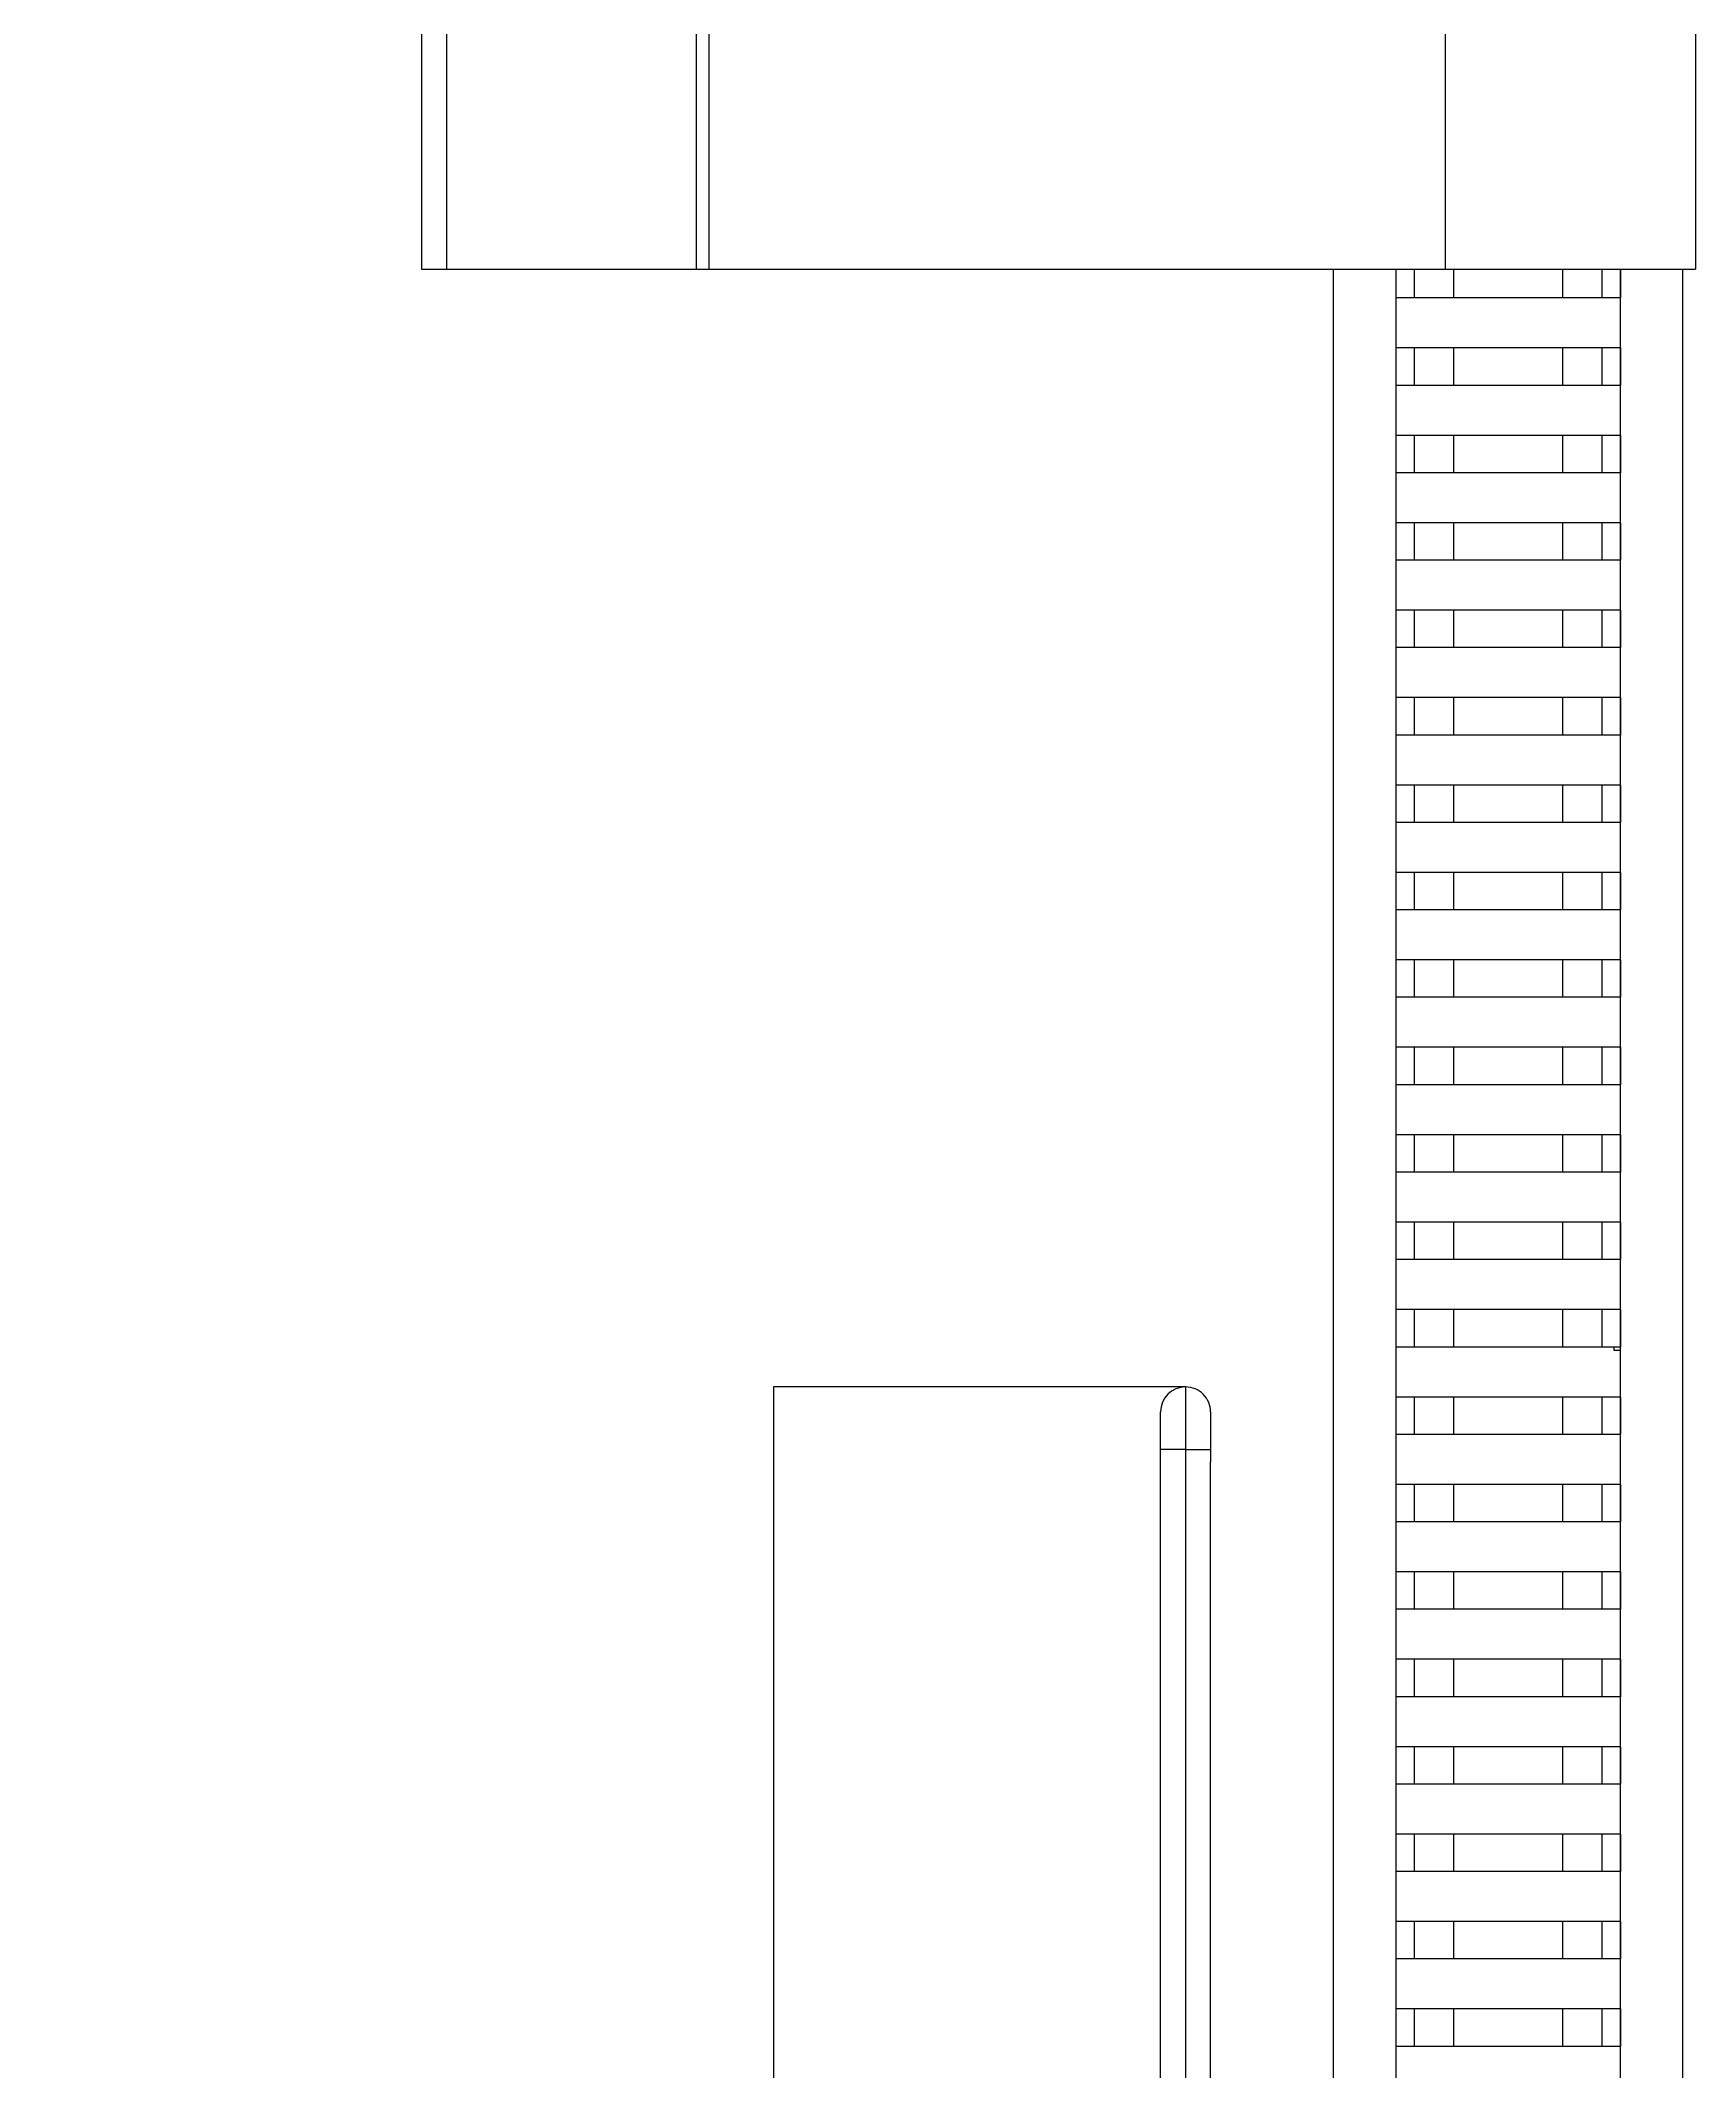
# Model space of a CAD drawing. Header units: inches. Extents: x -955375 to 106222, y -96450 to 64845.
# Drawn here: x 25675 to 27037, y 43819 to 45491 of the extents above; entities that cross this region are included whole.
import ezdxf

# ---------------------------------------------------------------- set-up
doc = ezdxf.new("R2010")
doc.units = ezdxf.units.IN
doc.header["$MEASUREMENT"] = 0
doc.linetypes.add('CONTINUA', pattern=[0])
doc.layers.add('ACHUTECH', color=24, linetype='Continuous', lineweight=18)
for name, color, linetype in [('DIBUJO', 2, 'Continuous'), ('Layer9', 7, 'Continuous'), ('maquinas', 7, 'Continuous')]:
    doc.layers.add(name, color=color, linetype=linetype)
doc.styles.get("Standard").update_dxf_attribs({"font": 'isocp2.shx'})
doc.dimstyles.new('SUPERPEQUEÑA', dxfattribs={"dimtxt": 0.1, "dimasz": 0.05, "dimexe": 0.1, "dimexo": 0.15, "dimgap": 0.05, "dimtad": 1, "dimzin": 0, "dimdsep": 46, "dimtxsty": 'Standard', "dimblk1": 'CRUZZ', "dimblk2": 'CRUZZ', "dimsah": 1, "dimcen": 0.03, "dimse1": 1, "dimse2": 1, "dimclrd": 109, "dimclre": 4, "dimclrt": 173, "dimadec": 0, "dimazin": 0, "dimtfac": 1, "dimtix": 1, "dimtmove": 1, "dimatfit": 3, "dimldrblk": 'CRUZZ', "dimfxl": 1, "dimtolj": 1, "dimtzin": 0, "dimlwd": -1, "dimarcsym": 0})

# ---------------------------------------------------------------- blocks, each defined once
blk = doc.blocks.new('CRUZ')
at = {"layer": 'DIBUJO', "color": 7, "lineweight": -3}
for p, q in [((-0.2, 0), (0.2, 0)), ((0, 0.2), (0, -0.2))]:
    blk.add_line(p, q, dxfattribs=at)
at = {"layer": 'DIBUJO', "color": 7, "lineweight": -3, "const_width": 0.05}
blk.add_lwpolyline([(0, 0, 1), (0, 0, 1)], format="xyb", close=True, dxfattribs=at)
blk = doc.blocks.new('CRUZZ')
at = {"layer": 'DIBUJO', "color": 3, "xscale": 10, "yscale": 10, "zscale": 10}
blk.add_blockref('CRUZ', (0, 0), dxfattribs=at)
blk = doc.blocks.new('*D185')
at = {"layer": 'ACHUTECH', "color": 7, "ltscale": 500, "transparency": 16777216}
blk.add_line((5118.7, 54499.2), (5118.7, 25409.9), dxfattribs=at)
at = {"layer": 'Defpoints', "color": 0, "linetype": 'CONTINUA', "ltscale": 500, "transparency": 16777216}
for p in [(26169.2, 54499.2), (5118.7, 25409.9), (6592.2, 25409.9)]:
    blk.add_point(p, dxfattribs=at)
at = {"layer": 'ACHUTECH', "color": 7, "linetype": 'CONTINUA', "ltscale": 500, "transparency": 16777216, "xscale": 0.05, "yscale": 0.05, "zscale": 0.05}
for p, rotation in [((5118.7, 54499.2), 90), ((5118.7, 25409.9), 270)]:
    blk.add_blockref('CRUZZ', p, dxfattribs=dict(at, rotation=rotation))
at = {"layer": 'ACHUTECH', "color": 7, "linetype": 'CONTINUA', "lineweight": 13, "ltscale": 500, "transparency": 16777216, "insert": (5118.6, 39954.5), "char_height": 0.15, "attachment_point": 5, "rotation": 90}
blk.add_mtext('\\A1;29089.32', dxfattribs=at)
blk = doc.blocks.new('ertyuiop')
at = {"layer": 'DIBUJO', "color": 3}
blk.add_line((1018248.5, 77736.2, 1.1), (1018248.5, 78067.9, 1.1), dxfattribs=at)
at = {"layer": 'maquinas', "color": 3, "linetype": 'Continuous'}
for p, q in [((1022896.9, 78351.1, 1.1), (1019148, 78351.1, 1.1)), ((1019148, 78351.1, 1.1), (1019148, 78331, 1.1)), ((1019148, 78331, 1.1), (1019148, 78130, 1.1)), ((1022896.9, 78331, 1.1), (1019148, 78331, 1.1)), ((1021680.8, 78130, 1.1), (1019148, 78130, 1.1)), ((1019148, 78130, 1.1), (1019148, 78119.9, 1.1)), ((1020062.6, 78119.9, 1.1), (1019148, 78119.9, 1.1)), ((1019148, 78119.9, 1.1), (1019148, 77526.9, 1.1)), ((1018248.5, 78067.9, 1.1), (1016570.1, 78067.9, 1.1)), ((1016670.6, 77756.3, 1.1), (1018188.2, 77756.3, 1.1)), ((1018188.2, 77756.3, 1.1), (1018198.3, 77756.3, 1.1)), ((1018198.3, 77736.2, 1.1), (1018198.3, 77756.3, 1.1)), ((1018198.3, 77756.3, 1.1), (1018228.4, 77756.3, 1.1)), ((1018198.3, 77736.2, 1.1), (1016660.5, 77736.2, 1.1)), ((1018198.3, 77736.2, 1.1), (1018198.3, 77716.1, 1.1)), ((1018248.5, 77736.2, 1.1), (1018198.3, 77736.2, 1.1)), ((1016670.6, 77716.1, 1.1), (1018188.2, 77716.1, 1.1)), ((1018198.3, 77716.1, 1.1), (1018188.2, 77716.1, 1.1)), ((1018228.4, 77716.1, 1.1), (1018198.3, 77716.1, 1.1)), ((1018228.4, 77716.1, 1.1), (1018228.4, 77716.1, 1.1)), ((1019148, 77617.4, 1.1), (1016384.1, 77617.4, 1.1)), ((1019148, 77567.1, 1.1), (1016032.3, 77567.1, 1.1)), ((1017748, 77567.1, 1.1), (1017717.8, 77567.1, 1.1)), ((1017717.8, 77552.3, 1.1), (1017717.8, 77567.1, 1.1)), ((1017748, 77552.3, 1.1), (1017748, 77567.1, 1.1)), ((1017818.3, 77567.1, 1.1), (1017788.2, 77567.1, 1.1)), ((1017788.2, 77552.3, 1.1), (1017788.2, 77567.1, 1.1)), ((1017818.3, 77552.3, 1.1), (1017818.3, 77567.1, 1.1)), ((1017888.7, 77567.1, 1.1), (1017858.5, 77567.1, 1.1)), ((1017858.5, 77552.3, 1.1), (1017858.5, 77567.1, 1.1)), ((1017888.7, 77552.3, 1.1), (1017888.7, 77567.1, 1.1)), ((1017959, 77567.1, 1.1), (1017928.9, 77567.1, 1.1)), ((1017928.9, 77552.3, 1.1), (1017928.9, 77567.1, 1.1)), ((1017959, 77552.3, 1.1), (1017959, 77567.1, 1.1)), ((1018029.4, 77567.1, 1.1), (1017999.2, 77567.1, 1.1)), ((1017999.2, 77552.3, 1.1), (1017999.2, 77567.1, 1.1)), ((1018029.4, 77552.3, 1.1), (1018029.4, 77567.1, 1.1)), ((1018099.7, 77567.1, 1.1), (1018069.6, 77567.1, 1.1)), ((1018069.6, 77552.3, 1.1), (1018069.6, 77567.1, 1.1)), ((1018099.7, 77552.3, 1.1), (1018099.7, 77567.1, 1.1)), ((1018170.1, 77567.1, 1.1), (1018139.9, 77567.1, 1.1)), ((1018139.9, 77552.3, 1.1), (1018139.9, 77567.1, 1.1)), ((1018170.1, 77552.3, 1.1), (1018170.1, 77567.1, 1.1)), ((1018240.4, 77567.1, 1.1), (1018210.3, 77567.1, 1.1)), ((1018210.3, 77552.3, 1.1), (1018210.3, 77567.1, 1.1)), ((1018240.4, 77552.3, 1.1), (1018240.4, 77567.1, 1.1)), ((1018310.8, 77567.1, 1.1), (1018280.6, 77567.1, 1.1)), ((1018280.6, 77552.3, 1.1), (1018280.6, 77567.1, 1.1)), ((1018310.8, 77552.3, 1.1), (1018310.8, 77567.1, 1.1)), ((1018381.1, 77567.1, 1.1), (1018351, 77567.1, 1.1)), ((1018351, 77552.3, 1.1), (1018351, 77567.1, 1.1)), ((1018381.1, 77552.3, 1.1), (1018381.1, 77567.1, 1.1)), ((1018451.5, 77567.1, 1.1), (1018421.3, 77567.1, 1.1)), ((1018421.3, 77552.3, 1.1), (1018421.3, 77567.1, 1.1)), ((1018451.5, 77552.3, 1.1), (1018451.5, 77567.1, 1.1)), ((1018521.9, 77567.1, 1.1), (1018491.7, 77567.1, 1.1)), ((1018491.7, 77552.3, 1.1), (1018491.7, 77567.1, 1.1)), ((1018521.9, 77552.3, 1.1), (1018521.9, 77567.1, 1.1)), ((1018592.2, 77567.1, 1.1), (1018562.1, 77567.1, 1.1)), ((1018562.1, 77552.3, 1.1), (1018562.1, 77567.1, 1.1)), ((1018592.2, 77552.3, 1.1), (1018592.2, 77567.1, 1.1)), ((1018662.6, 77567.1, 1.1), (1018632.4, 77567.1, 1.1)), ((1018632.4, 77552.3, 1.1), (1018632.4, 77567.1, 1.1)), ((1018662.6, 77552.3, 1.1), (1018662.6, 77567.1, 1.1)), ((1018732.9, 77567.1, 1.1), (1018702.8, 77567.1, 1.1)), ((1018702.8, 77552.3, 1.1), (1018702.8, 77567.1, 1.1)), ((1018732.9, 77552.3, 1.1), (1018732.9, 77567.1, 1.1)), ((1018803.3, 77567.1, 1.1), (1018773.1, 77567.1, 1.1)), ((1018773.1, 77552.3, 1.1), (1018773.1, 77567.1, 1.1)), ((1018803.3, 77552.3, 1.1), (1018803.3, 77567.1, 1.1)), ((1018873.6, 77567.1, 1.1), (1018843.5, 77567.1, 1.1)), ((1018843.5, 77552.3, 1.1), (1018843.5, 77567.1, 1.1)), ((1018873.6, 77552.3, 1.1), (1018873.6, 77567.1, 1.1)), ((1018944, 77567.1, 1.1), (1018913.8, 77567.1, 1.1)), ((1018913.8, 77552.3, 1.1), (1018913.8, 77567.1, 1.1)), ((1018944, 77552.3, 1.1), (1018944, 77567.1, 1.1)), ((1019014.3, 77567.1, 1.1), (1018984.2, 77567.1, 1.1)), ((1018984.2, 77552.3, 1.1), (1018984.2, 77567.1, 1.1)), ((1019014.3, 77552.3, 1.1), (1019014.3, 77567.1, 1.1)), ((1019084.7, 77567.1, 1.1), (1019054.5, 77567.1, 1.1)), ((1019054.5, 77552.3, 1.1), (1019054.5, 77567.1, 1.1)), ((1019084.7, 77552.3, 1.1), (1019084.7, 77567.1, 1.1)), ((1019148, 77567.1, 1.1), (1019124.9, 77567.1, 1.1)), ((1019124.9, 77552.3, 1.1), (1019124.9, 77567.1, 1.1)), ((1017748, 77552.3, 1.1), (1017717.8, 77552.3, 1.1)), ((1017717.8, 77520.5, 1.1), (1017717.8, 77552.3, 1.1)), ((1017748, 77520.5, 1.1), (1017748, 77552.3, 1.1)), ((1017818.3, 77552.3, 1.1), (1017788.2, 77552.3, 1.1)), ((1017788.2, 77520.5, 1.1), (1017788.2, 77552.3, 1.1)), ((1017818.3, 77520.5, 1.1), (1017818.3, 77552.3, 1.1)), ((1017888.7, 77552.3, 1.1), (1017858.5, 77552.3, 1.1)), ((1017858.5, 77520.5, 1.1), (1017858.5, 77552.3, 1.1)), ((1017888.7, 77520.5, 1.1), (1017888.7, 77552.3, 1.1)), ((1017959, 77552.3, 1.1), (1017928.9, 77552.3, 1.1)), ((1017928.9, 77520.5, 1.1), (1017928.9, 77552.3, 1.1)), ((1017959, 77520.5, 1.1), (1017959, 77552.3, 1.1)), ((1018029.4, 77552.3, 1.1), (1017999.2, 77552.3, 1.1)), ((1017999.2, 77520.5, 1.1), (1017999.2, 77552.3, 1.1)), ((1018029.4, 77520.5, 1.1), (1018029.4, 77552.3, 1.1)), ((1018099.7, 77552.3, 1.1), (1018069.6, 77552.3, 1.1)), ((1018069.6, 77520.5, 1.1), (1018069.6, 77552.3, 1.1)), ((1018099.7, 77520.5, 1.1), (1018099.7, 77552.3, 1.1)), ((1018170.1, 77552.3, 1.1), (1018139.9, 77552.3, 1.1)), ((1018139.9, 77520.5, 1.1), (1018139.9, 77552.3, 1.1)), ((1018170.1, 77520.5, 1.1), (1018170.1, 77552.3, 1.1)), ((1018240.4, 77552.3, 1.1), (1018210.3, 77552.3, 1.1)), ((1018210.3, 77520.5, 1.1), (1018210.3, 77552.3, 1.1)), ((1018240.4, 77520.5, 1.1), (1018240.4, 77552.3, 1.1)), ((1018310.8, 77552.3, 1.1), (1018280.6, 77552.3, 1.1)), ((1018280.6, 77520.5, 1.1), (1018280.6, 77552.3, 1.1)), ((1018310.8, 77520.5, 1.1), (1018310.8, 77552.3, 1.1)), ((1018381.1, 77552.3, 1.1), (1018351, 77552.3, 1.1)), ((1018351, 77520.5, 1.1), (1018351, 77552.3, 1.1)), ((1018381.1, 77520.5, 1.1), (1018381.1, 77552.3, 1.1)), ((1018451.5, 77552.3, 1.1), (1018421.3, 77552.3, 1.1)), ((1018421.3, 77520.5, 1.1), (1018421.3, 77552.3, 1.1)), ((1018451.5, 77520.5, 1.1), (1018451.5, 77552.3, 1.1)), ((1018521.9, 77552.3, 1.1), (1018491.7, 77552.3, 1.1)), ((1018491.7, 77520.5, 1.1), (1018491.7, 77552.3, 1.1)), ((1018521.9, 77520.5, 1.1), (1018521.9, 77552.3, 1.1)), ((1018592.2, 77552.3, 1.1), (1018562.1, 77552.3, 1.1)), ((1018562.1, 77520.5, 1.1), (1018562.1, 77552.3, 1.1)), ((1018592.2, 77520.5, 1.1), (1018592.2, 77552.3, 1.1)), ((1018662.6, 77552.3, 1.1), (1018632.4, 77552.3, 1.1)), ((1018632.4, 77520.5, 1.1), (1018632.4, 77552.3, 1.1)), ((1018662.6, 77520.5, 1.1), (1018662.6, 77552.3, 1.1)), ((1018732.9, 77552.3, 1.1), (1018702.8, 77552.3, 1.1)), ((1018702.8, 77520.5, 1.1), (1018702.8, 77552.3, 1.1)), ((1018732.9, 77520.5, 1.1), (1018732.9, 77552.3, 1.1)), ((1018803.3, 77552.3, 1.1), (1018773.1, 77552.3, 1.1)), ((1018773.1, 77520.5, 1.1), (1018773.1, 77552.3, 1.1)), ((1018803.3, 77520.5, 1.1), (1018803.3, 77552.3, 1.1)), ((1018873.6, 77552.3, 1.1), (1018843.5, 77552.3, 1.1)), ((1018843.5, 77520.5, 1.1), (1018843.5, 77552.3, 1.1)), ((1018873.6, 77520.5, 1.1), (1018873.6, 77552.3, 1.1)), ((1018944, 77552.3, 1.1), (1018913.8, 77552.3, 1.1)), ((1018913.8, 77520.5, 1.1), (1018913.8, 77552.3, 1.1)), ((1018944, 77520.5, 1.1), (1018944, 77552.3, 1.1)), ((1019014.3, 77552.3, 1.1), (1018984.2, 77552.3, 1.1)), ((1018984.2, 77520.5, 1.1), (1018984.2, 77552.3, 1.1)), ((1019014.3, 77520.5, 1.1), (1019014.3, 77552.3, 1.1)), ((1019084.7, 77552.3, 1.1), (1019054.5, 77552.3, 1.1)), ((1019054.5, 77520.5, 1.1), (1019054.5, 77552.3, 1.1)), ((1019084.7, 77520.5, 1.1), (1019084.7, 77552.3, 1.1)), ((1019148, 77552.3, 1.1), (1019124.9, 77552.3, 1.1)), ((1019124.9, 77520.5, 1.1), (1019124.9, 77552.3, 1.1)), ((1017748, 77520.5, 1.1), (1017717.8, 77520.5, 1.1)), ((1017717.8, 77432.8, 1.1), (1017717.8, 77520.5, 1.1)), ((1017748, 77432.8, 1.1), (1017748, 77520.5, 1.1)), ((1017818.3, 77520.5, 1.1), (1017788.2, 77520.5, 1.1)), ((1017788.2, 77432.8, 1.1), (1017788.2, 77520.5, 1.1)), ((1017818.3, 77432.8, 1.1), (1017818.3, 77520.5, 1.1)), ((1017888.7, 77520.5, 1.1), (1017858.5, 77520.5, 1.1)), ((1017858.5, 77432.8, 1.1), (1017858.5, 77520.5, 1.1)), ((1017888.7, 77432.8, 1.1), (1017888.7, 77520.5, 1.1)), ((1017959, 77520.5, 1.1), (1017928.9, 77520.5, 1.1)), ((1017928.9, 77432.8, 1.1), (1017928.9, 77520.5, 1.1)), ((1017959, 77432.8, 1.1), (1017959, 77520.5, 1.1)), ((1018029.4, 77520.5, 1.1), (1017999.2, 77520.5, 1.1)), ((1017999.2, 77432.8, 1.1), (1017999.2, 77520.5, 1.1)), ((1018029.4, 77432.8, 1.1), (1018029.4, 77520.5, 1.1)), ((1018099.7, 77520.5, 1.1), (1018069.6, 77520.5, 1.1)), ((1018069.6, 77432.8, 1.1), (1018069.6, 77520.5, 1.1)), ((1018099.7, 77432.8, 1.1), (1018099.7, 77520.5, 1.1)), ((1018170.1, 77520.5, 1.1), (1018139.9, 77520.5, 1.1)), ((1018139.9, 77432.8, 1.1), (1018139.9, 77520.5, 1.1)), ((1018170.1, 77432.8, 1.1), (1018170.1, 77520.5, 1.1)), ((1018240.4, 77520.5, 1.1), (1018210.3, 77520.5, 1.1)), ((1018210.3, 77432.8, 1.1), (1018210.3, 77520.5, 1.1)), ((1018240.4, 77432.8, 1.1), (1018240.4, 77520.5, 1.1)), ((1018310.8, 77520.5, 1.1), (1018280.6, 77520.5, 1.1)), ((1018280.6, 77432.8, 1.1), (1018280.6, 77520.5, 1.1)), ((1018310.8, 77432.8, 1.1), (1018310.8, 77520.5, 1.1)), ((1018381.1, 77520.5, 1.1), (1018351, 77520.5, 1.1)), ((1018351, 77432.8, 1.1), (1018351, 77520.5, 1.1)), ((1018381.1, 77432.8, 1.1), (1018381.1, 77520.5, 1.1)), ((1018451.5, 77520.5, 1.1), (1018421.3, 77520.5, 1.1)), ((1018421.3, 77432.8, 1.1), (1018421.3, 77520.5, 1.1)), ((1018451.5, 77432.8, 1.1), (1018451.5, 77520.5, 1.1)), ((1018521.9, 77520.5, 1.1), (1018491.7, 77520.5, 1.1)), ((1018491.7, 77432.8, 1.1), (1018491.7, 77520.5, 1.1)), ((1018521.9, 77432.8, 1.1), (1018521.9, 77520.5, 1.1)), ((1018592.2, 77520.5, 1.1), (1018562.1, 77520.5, 1.1)), ((1018562.1, 77432.8, 1.1), (1018562.1, 77520.5, 1.1)), ((1018592.2, 77432.8, 1.1), (1018592.2, 77520.5, 1.1)), ((1018662.6, 77520.5, 1.1), (1018632.4, 77520.5, 1.1)), ((1018632.4, 77432.8, 1.1), (1018632.4, 77520.5, 1.1)), ((1018662.6, 77432.8, 1.1), (1018662.6, 77520.5, 1.1)), ((1018732.9, 77520.5, 1.1), (1018702.8, 77520.5, 1.1)), ((1018702.8, 77432.8, 1.1), (1018702.8, 77520.5, 1.1)), ((1018732.9, 77432.8, 1.1), (1018732.9, 77520.5, 1.1)), ((1018803.3, 77520.5, 1.1), (1018773.1, 77520.5, 1.1)), ((1018773.1, 77432.8, 1.1), (1018773.1, 77520.5, 1.1)), ((1018803.3, 77432.8, 1.1), (1018803.3, 77520.5, 1.1)), ((1018873.6, 77520.5, 1.1), (1018843.5, 77520.5, 1.1)), ((1018843.5, 77432.8, 1.1), (1018843.5, 77520.5, 1.1)), ((1018873.6, 77432.8, 1.1), (1018873.6, 77520.5, 1.1)), ((1018944, 77520.5, 1.1), (1018913.8, 77520.5, 1.1)), ((1018913.8, 77432.8, 1.1), (1018913.8, 77520.5, 1.1)), ((1018944, 77432.8, 1.1), (1018944, 77520.5, 1.1)), ((1019014.3, 77520.5, 1.1), (1018984.2, 77520.5, 1.1)), ((1018984.2, 77432.8, 1.1), (1018984.2, 77520.5, 1.1)), ((1019014.3, 77432.8, 1.1), (1019014.3, 77520.5, 1.1)), ((1019084.7, 77520.5, 1.1), (1019054.5, 77520.5, 1.1)), ((1019054.5, 77432.8, 1.1), (1019054.5, 77520.5, 1.1)), ((1019084.7, 77432.8, 1.1), (1019084.7, 77520.5, 1.1)), ((1019148, 77520.5, 1.1), (1019124.9, 77520.5, 1.1)), ((1019124.9, 77432.8, 1.1), (1019124.9, 77520.5, 1.1)), ((1019148, 77526.9, 1.1), (1020062.6, 77526.9, 1.1)), ((1019148, 77526.9, 1.1), (1019148, 77325.9, 1.1)), ((1017748, 77432.8, 1.1), (1017717.8, 77432.8, 1.1)), ((1017717.8, 77401.1, 1.1), (1017717.8, 77432.8, 1.1)), ((1017748, 77401.1, 1.1), (1017748, 77432.8, 1.1)), ((1017818.3, 77432.8, 1.1), (1017788.2, 77432.8, 1.1)), ((1017788.2, 77401.1, 1.1), (1017788.2, 77432.8, 1.1)), ((1017818.3, 77401.1, 1.1), (1017818.3, 77432.8, 1.1)), ((1017888.7, 77432.8, 1.1), (1017858.5, 77432.8, 1.1)), ((1017858.5, 77401.1, 1.1), (1017858.5, 77432.8, 1.1)), ((1017888.7, 77401.1, 1.1), (1017888.7, 77432.8, 1.1)), ((1017959, 77432.8, 1.1), (1017928.9, 77432.8, 1.1)), ((1017928.9, 77401.1, 1.1), (1017928.9, 77432.8, 1.1)), ((1017959, 77401.1, 1.1), (1017959, 77432.8, 1.1)), ((1018029.4, 77432.8, 1.1), (1017999.2, 77432.8, 1.1)), ((1017999.2, 77401.1, 1.1), (1017999.2, 77432.8, 1.1)), ((1018029.4, 77401.1, 1.1), (1018029.4, 77432.8, 1.1)), ((1018099.7, 77432.8, 1.1), (1018069.6, 77432.8, 1.1)), ((1018069.6, 77401.1, 1.1), (1018069.6, 77432.8, 1.1)), ((1018099.7, 77401.1, 1.1), (1018099.7, 77432.8, 1.1)), ((1018170.1, 77432.8, 1.1), (1018139.9, 77432.8, 1.1)), ((1018139.9, 77401.1, 1.1), (1018139.9, 77432.8, 1.1)), ((1018170.1, 77401.1, 1.1), (1018170.1, 77432.8, 1.1)), ((1018240.4, 77432.8, 1.1), (1018210.3, 77432.8, 1.1)), ((1018210.3, 77401.1, 1.1), (1018210.3, 77432.8, 1.1)), ((1018240.4, 77401.1, 1.1), (1018240.4, 77432.8, 1.1)), ((1018310.8, 77432.8, 1.1), (1018280.6, 77432.8, 1.1)), ((1018280.6, 77401.1, 1.1), (1018280.6, 77432.8, 1.1)), ((1018310.8, 77401.1, 1.1), (1018310.8, 77432.8, 1.1)), ((1018381.1, 77432.8, 1.1), (1018351, 77432.8, 1.1)), ((1018351, 77401.1, 1.1), (1018351, 77432.8, 1.1)), ((1018381.1, 77401.1, 1.1), (1018381.1, 77432.8, 1.1)), ((1018451.5, 77432.8, 1.1), (1018421.3, 77432.8, 1.1)), ((1018421.3, 77401.1, 1.1), (1018421.3, 77432.8, 1.1)), ((1018451.5, 77401.1, 1.1), (1018451.5, 77432.8, 1.1)), ((1018521.9, 77432.8, 1.1), (1018491.7, 77432.8, 1.1)), ((1018491.7, 77401.1, 1.1), (1018491.7, 77432.8, 1.1)), ((1018521.9, 77401.1, 1.1), (1018521.9, 77432.8, 1.1)), ((1018592.2, 77432.8, 1.1), (1018562.1, 77432.8, 1.1)), ((1018562.1, 77401.1, 1.1), (1018562.1, 77432.8, 1.1)), ((1018592.2, 77401.1, 1.1), (1018592.2, 77432.8, 1.1)), ((1018662.6, 77432.8, 1.1), (1018632.4, 77432.8, 1.1)), ((1018632.4, 77401.1, 1.1), (1018632.4, 77432.8, 1.1)), ((1018662.6, 77401.1, 1.1), (1018662.6, 77432.8, 1.1)), ((1018732.9, 77432.8, 1.1), (1018702.8, 77432.8, 1.1)), ((1018702.8, 77401.1, 1.1), (1018702.8, 77432.8, 1.1)), ((1018732.9, 77401.1, 1.1), (1018732.9, 77432.8, 1.1)), ((1018803.3, 77432.8, 1.1), (1018773.1, 77432.8, 1.1)), ((1018773.1, 77401.1, 1.1), (1018773.1, 77432.8, 1.1)), ((1018803.3, 77401.1, 1.1), (1018803.3, 77432.8, 1.1)), ((1018873.6, 77432.8, 1.1), (1018843.5, 77432.8, 1.1)), ((1018843.5, 77401.1, 1.1), (1018843.5, 77432.8, 1.1)), ((1018873.6, 77401.1, 1.1), (1018873.6, 77432.8, 1.1)), ((1018944, 77432.8, 1.1), (1018913.8, 77432.8, 1.1)), ((1018913.8, 77401.1, 1.1), (1018913.8, 77432.8, 1.1)), ((1018944, 77401.1, 1.1), (1018944, 77432.8, 1.1)), ((1019014.3, 77432.8, 1.1), (1018984.2, 77432.8, 1.1)), ((1018984.2, 77401.1, 1.1), (1018984.2, 77432.8, 1.1)), ((1019014.3, 77401.1, 1.1), (1019014.3, 77432.8, 1.1)), ((1019084.7, 77432.8, 1.1), (1019054.5, 77432.8, 1.1)), ((1019054.5, 77401.1, 1.1), (1019054.5, 77432.8, 1.1)), ((1019084.7, 77401.1, 1.1), (1019084.7, 77432.8, 1.1)), ((1019148, 77432.8, 1.1), (1019124.9, 77432.8, 1.1)), ((1019124.9, 77401.1, 1.1), (1019124.9, 77432.8, 1.1)), ((1016032.3, 77386.2, 1.1), (1019148, 77386.2, 1.1)), ((1017748, 77401.1, 1.1), (1017717.8, 77401.1, 1.1)), ((1017717.8, 77386.2, 1.1), (1017717.8, 77401.1, 1.1)), ((1017748, 77386.2, 1.1), (1017717.8, 77386.2, 1.1)), ((1017748, 77386.2, 1.1), (1017748, 77401.1, 1.1)), ((1017818.3, 77401.1, 1.1), (1017788.2, 77401.1, 1.1)), ((1017788.2, 77386.2, 1.1), (1017788.2, 77401.1, 1.1)), ((1017818.3, 77386.2, 1.1), (1017788.2, 77386.2, 1.1)), ((1017818.3, 77386.2, 1.1), (1017818.3, 77401.1, 1.1)), ((1017888.7, 77401.1, 1.1), (1017858.5, 77401.1, 1.1)), ((1017858.5, 77386.2, 1.1), (1017858.5, 77401.1, 1.1)), ((1017888.7, 77386.2, 1.1), (1017858.5, 77386.2, 1.1)), ((1017888.7, 77386.2, 1.1), (1017888.7, 77401.1, 1.1)), ((1017959, 77401.1, 1.1), (1017928.9, 77401.1, 1.1)), ((1017928.9, 77386.2, 1.1), (1017928.9, 77401.1, 1.1)), ((1017959, 77386.2, 1.1), (1017928.9, 77386.2, 1.1)), ((1017959, 77386.2, 1.1), (1017959, 77401.1, 1.1)), ((1018029.4, 77401.1, 1.1), (1017999.2, 77401.1, 1.1)), ((1017999.2, 77386.2, 1.1), (1017999.2, 77401.1, 1.1)), ((1018029.4, 77386.2, 1.1), (1017999.2, 77386.2, 1.1)), ((1018029.4, 77386.2, 1.1), (1018029.4, 77401.1, 1.1)), ((1018099.7, 77401.1, 1.1), (1018069.6, 77401.1, 1.1)), ((1018069.6, 77386.2, 1.1), (1018069.6, 77401.1, 1.1)), ((1018099.7, 77386.2, 1.1), (1018069.6, 77386.2, 1.1)), ((1018099.7, 77386.2, 1.1), (1018099.7, 77401.1, 1.1)), ((1018170.1, 77401.1, 1.1), (1018139.9, 77401.1, 1.1)), ((1018139.9, 77386.2, 1.1), (1018139.9, 77401.1, 1.1)), ((1018170.1, 77386.2, 1.1), (1018139.9, 77386.2, 1.1)), ((1018170.1, 77386.2, 1.1), (1018170.1, 77401.1, 1.1)), ((1018240.4, 77401.1, 1.1), (1018210.3, 77401.1, 1.1)), ((1018210.3, 77386.2, 1.1), (1018210.3, 77401.1, 1.1)), ((1018240.4, 77386.2, 1.1), (1018210.3, 77386.2, 1.1)), ((1018240.4, 77386.2, 1.1), (1018240.4, 77401.1, 1.1)), ((1018280.6, 77391.6, 1.1), (1018278.2, 77391.6, 1.1)), ((1018278.2, 77391.6, 1.1), (1018278.2, 77386.2, 1.1)), ((1018310.8, 77401.1, 1.1), (1018280.6, 77401.1, 1.1)), ((1018280.6, 77386.2, 1.1), (1018280.6, 77401.1, 1.1)), ((1018310.8, 77386.2, 1.1), (1018280.6, 77386.2, 1.1)), ((1018310.8, 77386.2, 1.1), (1018310.8, 77401.1, 1.1)), ((1018381.1, 77401.1, 1.1), (1018351, 77401.1, 1.1)), ((1018351, 77386.2, 1.1), (1018351, 77401.1, 1.1)), ((1018381.1, 77386.2, 1.1), (1018351, 77386.2, 1.1)), ((1018381.1, 77386.2, 1.1), (1018381.1, 77401.1, 1.1)), ((1018451.5, 77401.1, 1.1), (1018421.3, 77401.1, 1.1)), ((1018421.3, 77386.2, 1.1), (1018421.3, 77401.1, 1.1)), ((1018451.5, 77386.2, 1.1), (1018421.3, 77386.2, 1.1)), ((1018451.5, 77386.2, 1.1), (1018451.5, 77401.1, 1.1)), ((1018521.9, 77401.1, 1.1), (1018491.7, 77401.1, 1.1)), ((1018491.7, 77386.2, 1.1), (1018491.7, 77401.1, 1.1)), ((1018521.9, 77386.2, 1.1), (1018491.7, 77386.2, 1.1)), ((1018521.9, 77386.2, 1.1), (1018521.9, 77401.1, 1.1)), ((1018592.2, 77401.1, 1.1), (1018562.1, 77401.1, 1.1)), ((1018562.1, 77386.2, 1.1), (1018562.1, 77401.1, 1.1)), ((1018592.2, 77386.2, 1.1), (1018562.1, 77386.2, 1.1)), ((1018592.2, 77386.2, 1.1), (1018592.2, 77401.1, 1.1)), ((1018662.6, 77401.1, 1.1), (1018632.4, 77401.1, 1.1)), ((1018632.4, 77386.2, 1.1), (1018632.4, 77401.1, 1.1)), ((1018662.6, 77386.2, 1.1), (1018632.4, 77386.2, 1.1)), ((1018662.6, 77386.2, 1.1), (1018662.6, 77401.1, 1.1)), ((1018732.9, 77401.1, 1.1), (1018702.8, 77401.1, 1.1)), ((1018702.8, 77386.2, 1.1), (1018702.8, 77401.1, 1.1)), ((1018732.9, 77386.2, 1.1), (1018702.8, 77386.2, 1.1)), ((1018732.9, 77386.2, 1.1), (1018732.9, 77401.1, 1.1)), ((1018803.3, 77401.1, 1.1), (1018773.1, 77401.1, 1.1)), ((1018773.1, 77386.2, 1.1), (1018773.1, 77401.1, 1.1)), ((1018803.3, 77386.2, 1.1), (1018773.1, 77386.2, 1.1)), ((1018803.3, 77386.2, 1.1), (1018803.3, 77401.1, 1.1)), ((1018873.6, 77401.1, 1.1), (1018843.5, 77401.1, 1.1)), ((1018843.5, 77386.2, 1.1), (1018843.5, 77401.1, 1.1)), ((1018873.6, 77386.2, 1.1), (1018843.5, 77386.2, 1.1)), ((1018873.6, 77386.2, 1.1), (1018873.6, 77401.1, 1.1)), ((1018944, 77401.1, 1.1), (1018913.8, 77401.1, 1.1)), ((1018913.8, 77386.2, 1.1), (1018913.8, 77401.1, 1.1)), ((1018944, 77386.2, 1.1), (1018913.8, 77386.2, 1.1)), ((1018944, 77386.2, 1.1), (1018944, 77401.1, 1.1)), ((1019014.3, 77401.1, 1.1), (1018984.2, 77401.1, 1.1)), ((1018984.2, 77386.2, 1.1), (1018984.2, 77401.1, 1.1)), ((1019014.3, 77386.2, 1.1), (1018984.2, 77386.2, 1.1)), ((1019014.3, 77386.2, 1.1), (1019014.3, 77401.1, 1.1)), ((1019084.7, 77401.1, 1.1), (1019054.5, 77401.1, 1.1)), ((1019054.5, 77386.2, 1.1), (1019054.5, 77401.1, 1.1)), ((1019084.7, 77386.2, 1.1), (1019054.5, 77386.2, 1.1)), ((1019084.7, 77386.2, 1.1), (1019084.7, 77401.1, 1.1)), ((1019148, 77401.1, 1.1), (1019124.9, 77401.1, 1.1)), ((1019124.9, 77386.2, 1.1), (1019124.9, 77401.1, 1.1)), ((1019148, 77386.2, 1.1), (1019124.9, 77386.2, 1.1)), ((1016384.1, 77336, 1.1), (1019148, 77336, 1.1)), ((1020062.6, 77325.9, 1.1), (1019148, 77325.9, 1.1))]:
    blk.add_line(p, q, dxfattribs=at)
for start, end in [(0, 90), (270, 0)]:
    blk.add_arc((1018228.4, 77736.2, 1.1), 20.1, start, end, dxfattribs=at)

msp = doc.modelspace()

# ---------------------------------------------------------------- block references
at = {"layer": 'Layer9', "xscale": 1.022831221183081, "yscale": 1.022831221183081, "zscale": 1.022831221183081, "rotation": 89.99999999999999}
msp.add_blockref('ertyuiop', (106128.406, -997113.837, -1.125), dxfattribs=at)

# ---------------------------------------------------------------- dimensions: what is measured, and where the dimension line sits
at = {"layer": 'ACHUTECH', "color": 7, "linetype": 'CONTINUA', "lineweight": 13, "ltscale": 500}
dim = msp.add_linear_dim(base=(5118.653, 25409.883), p1=(26169.229, 54499.203), p2=(6592.24, 25409.883), angle=90, dimstyle='SUPERPEQUEÑA', override={"dimtxt": 0.15, "dimgap": 0.02, "dimclrd": 7, "dimclrt": 7, "dimfxl": 0.2}, dxfattribs=at)
dim.commit()
dim.dimension.update_dxf_attribs({"geometry": '*D185', "text_midpoint": (5118.558, 39954.543)})

doc.saveas('drawing.dxf')
